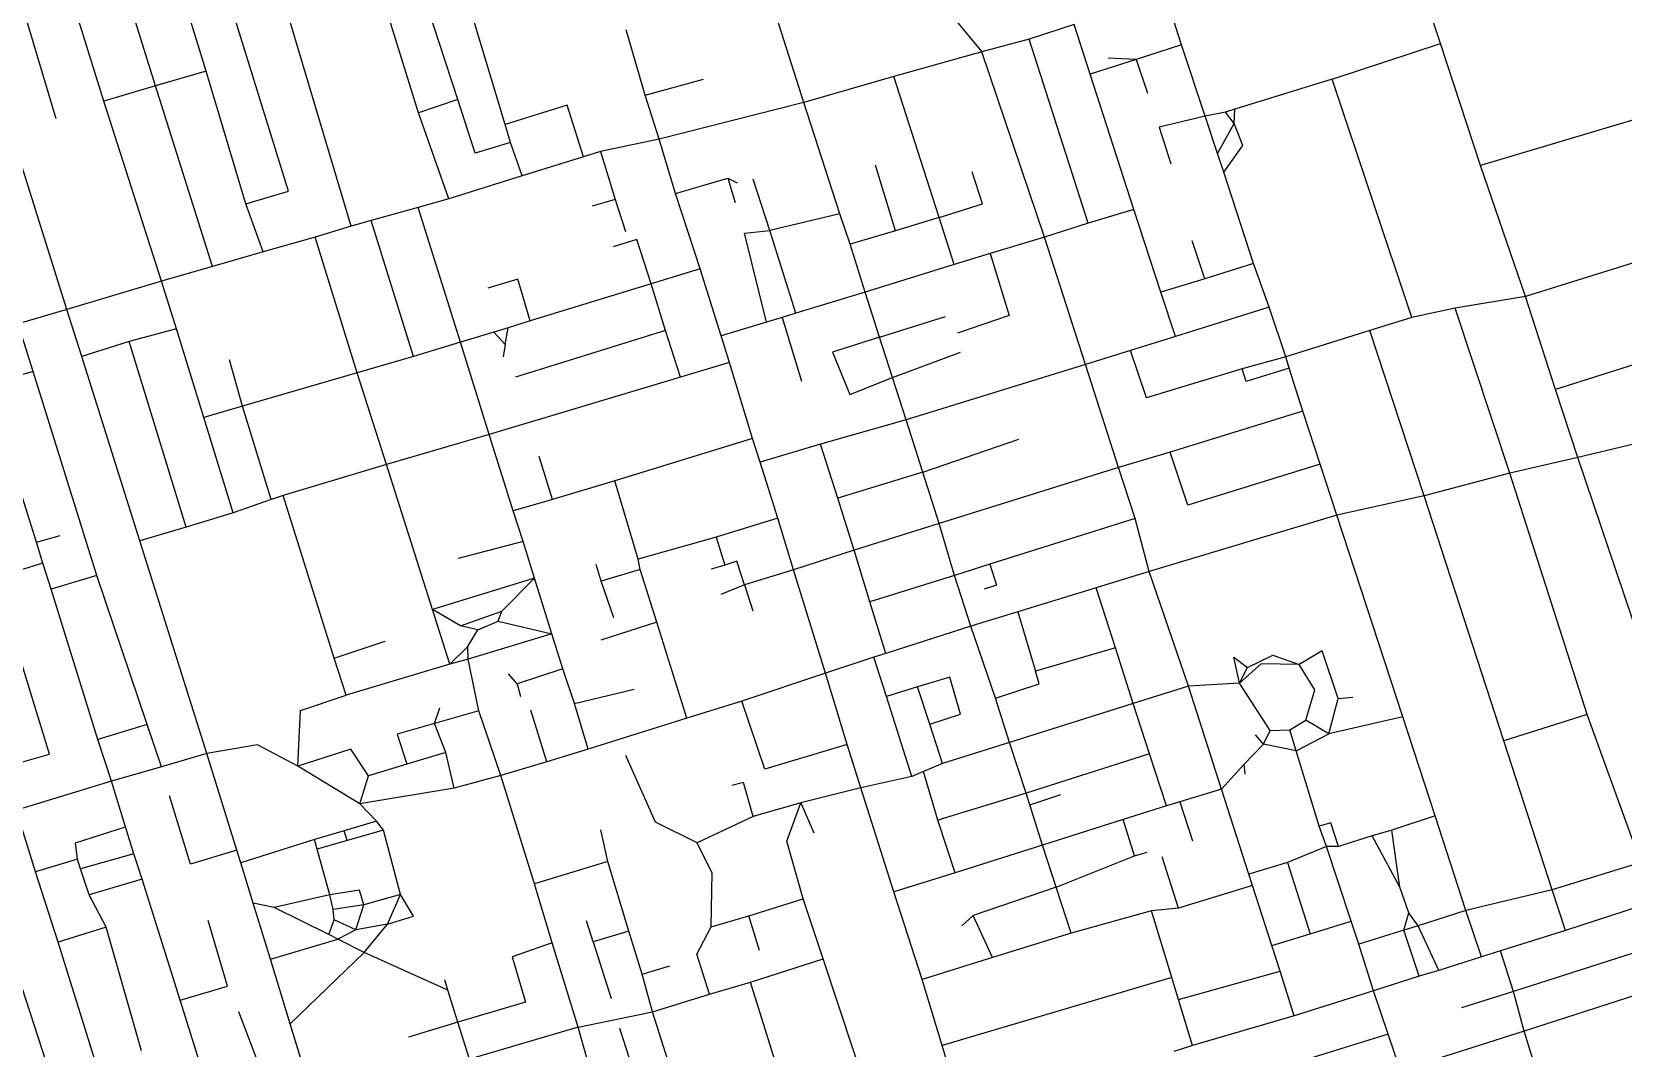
# Model space of a CAD drawing. Header units: metres. Extents: x 609554 to 651406, y 4826501 to 4857446.
# Drawn here: x 628360 to 630009, y 4834184 to 4835238 of the extents above; entities that cross this region are included whole.
import ezdxf

# ---------------------------------------------------------------- set-up
doc = ezdxf.new("R2010")
doc.units = ezdxf.units.M

msp = doc.modelspace()

# ---------------------------------------------------------------- linework, layer by layer
at = {"layer": 'ROADS'}
for points in [[(628581.5, 4835059.7), (628625.9, 4835072.8), (628527.1, 4835391.9)], [(628540.6, 4835197.1), (628484.6, 4835379.4)], [(628690.7, 4835036.6), (628589, 4835378.6)], [(629265.5, 4835375.8), (629298, 4835274), (629344.6, 4835217.3)], [(628488, 4835182.2), (628431.2, 4835363.9)], [(629159.9, 4835164.8), (629098.3, 4835359.2)], [(628434.5, 4835166.3), (628377.6, 4835348.8)], [(629820.1, 4835226), (629778.2, 4835352.6)], [(628328.9, 4835334.7), (628384.8, 4835148.2)], [(628396.2, 4834950.2), (628280, 4835320)], [(628801.5, 4835167.7), (628763.2, 4835284.5)], [(628760.5, 4835154.1), (628723.8, 4835272.4)], [(628850.5, 4835141.8), (628810.9, 4835273)], [(629551.6, 4835224.6), (629535.3, 4835275.9)], [(629440.2, 4835245.7), (629393.6, 4835230.6)], [(629456.9, 4835194.2), (629440.2, 4835245.7)], [(628995.6, 4835172.2), (628975.8, 4835240.1)], [(629393.6, 4835230.6), (629344.6, 4835217.3)], [(629454.7, 4835039.5), (629393.6, 4835230.6)], [(629344.6, 4835217.3), (629253.4, 4835191.7)], [(629409.6, 4835025.1), (629344.6, 4835217.3)], [(629504.6, 4835209.2), (629475.7, 4835210.6)], [(629551.6, 4835224.6), (629504.6, 4835209.2)], [(629576, 4835150.7), (629551.6, 4835224.6)], [(629707.9, 4835189.1), (629820.1, 4835226)], [(629861.7, 4835099.3), (629820.1, 4835226)], [(628540.6, 4835197.1), (628488, 4835182.2)], [(628581.5, 4835059.7), (628540.6, 4835197.1)], [(629504.6, 4835209.2), (629456.9, 4835194.2)], [(629502.3, 4835053.7), (629456.9, 4835194.2)], [(629504.6, 4835209.2), (629516.3, 4835174.3)], [(628488, 4835182.2), (628434.5, 4835166.3)], [(628547.1, 4834994.5), (628488, 4835182.2)], [(628995.6, 4835172.2), (629056.1, 4835189.1)], [(629253.4, 4835191.7), (629159.9, 4835164.8)], [(629300.3, 4835045.5), (629253.4, 4835191.7)], [(629707.9, 4835189.1), (629607, 4835157.7)], [(629790.5, 4834941.8), (629707.9, 4835189.1)], [(628494.3, 4834979.4), (628434.5, 4835166.3)], [(628801.5, 4835167.7), (628760.5, 4835154.1)], [(628856.1, 4835123.3), (628819.4, 4835112.1), (628801.5, 4835167.7)], [(628931.6, 4835108.4), (628914.6, 4835162), (628850.5, 4835141.8)], [(629010.1, 4835126.8), (628995.6, 4835172.2)], [(629159.9, 4835164.8), (629010.1, 4835126.8)], [(629197.3, 4835049.2), (629159.9, 4835164.8)], [(630111.9, 4835174.2), (629861.7, 4835099.3)], [(628792.1, 4835064.9), (628760.5, 4835154.1)], [(629576, 4835150.7), (629528.3, 4835139.2), (629540.4, 4835101.2)], [(629597.1, 4835154.6), (629576, 4835150.7)], [(629588.9, 4835111.7), (629576, 4835150.7)], [(629607, 4835157.7), (629597.1, 4835154.6)], [(629606.2, 4835143.1), (629597.1, 4835154.6)], [(629606.2, 4835143.1), (629607, 4835157.7)], [(628856.1, 4835123.3), (628850.5, 4835141.8)], [(629588.9, 4835111.7), (629606.2, 4835143.1)], [(629595.3, 4835092.6), (629615.1, 4835120.3), (629606.2, 4835143.1)], [(628868.2, 4835088.7), (628856.1, 4835123.3)], [(628949.4, 4835114), (628931.6, 4835108.4)], [(629010.1, 4835126.8), (628949.4, 4835114)], [(628949.4, 4835114), (628964.4, 4835064.3)], [(629026.9, 4835070.3), (629010.1, 4835126.8)], [(629595.3, 4835092.6), (629588.9, 4835111.7)], [(628931.6, 4835108.4), (628868.2, 4835088.7)], [(629255.2, 4835031.7), (629234.4, 4835099.7)], [(629908.1, 4834963.5), (629861.7, 4835099.3)], [(628868.2, 4835088.7), (628792.1, 4835064.9)], [(629026.9, 4835070.3), (629081.3, 4835086.4)], [(629081.3, 4835086.4), (629091.1, 4835081.3)], [(629081.3, 4835086.4), (629088.9, 4835061.1)], [(629124.9, 4835032.1), (629107.5, 4835085.1)], [(629300.3, 4835045.5), (629345.3, 4835059.6), (629334.5, 4835093)], [(629626.3, 4834997.9), (629595.3, 4835092.6)], [(628792.1, 4835064.9), (628760.2, 4835055.8)], [(628964.4, 4835064.3), (628940.6, 4835057.1)], [(628964.4, 4835064.3), (628975.1, 4835030.8)], [(629052.6, 4834992.2), (629026.9, 4835070.3)], [(628599.5, 4835010), (628581.5, 4835059.7)], [(628760.2, 4835055.8), (628711.4, 4835042.5)], [(628804.2, 4834916.2), (628760.2, 4835055.8)], [(629197.3, 4835049.2), (629124.9, 4835032.1)], [(629208, 4835017.7), (629197.3, 4835049.2)], [(629300.3, 4835045.5), (629255.2, 4835031.7)], [(629316, 4834996.6), (629300.3, 4835045.5)], [(629502.3, 4835053.7), (629454.7, 4835039.5)], [(629530.3, 4834968), (629502.3, 4835053.7)], [(628690.7, 4835036.6), (628653.3, 4835025)], [(628711.4, 4835042.5), (628690.7, 4835036.6)], [(628755.3, 4834901.4), (628711.4, 4835042.5)], [(629121.4, 4834937), (629098.5, 4835029.3), (629124.9, 4835032.1)], [(629151.6, 4834946.2), (629124.9, 4835032.1)], [(629255.2, 4835031.7), (629208, 4835017.7)], [(629454.7, 4835039.5), (629409.6, 4835025.1)], [(628653.3, 4835025), (628599.5, 4835010)], [(628696.9, 4834884.3), (628653.3, 4835025)], [(629001.7, 4834976.7), (628987, 4835022.5), (628962.4, 4835015.1)], [(629223.6, 4834968.1), (629208, 4835017.7)], [(629409.6, 4835025.1), (629353.1, 4835008.2)], [(629452.1, 4834893), (629409.6, 4835025.1)], [(629575.8, 4834982), (629562.8, 4835021.3)], [(630083.5, 4835018), (629908.1, 4834963.5)], [(628599.5, 4835010), (628547.1, 4834994.5)], [(629316, 4834996.6), (629223.6, 4834968.1)], [(629353.1, 4835008.2), (629316, 4834996.6)], [(629353.1, 4835008.2), (629372.9, 4834943.7), (629319.3, 4834925.4)], [(629626.3, 4834997.9), (629575.8, 4834982)], [(629642.3, 4834952.4), (629626.3, 4834997.9)], [(628494.3, 4834979.4), (628396.2, 4834950.2)], [(628547.1, 4834994.5), (628494.3, 4834979.4)], [(628509.6, 4834929.9), (628494.3, 4834979.4)], [(628876.3, 4834938.2), (628863.5, 4834981.6), (628832.3, 4834972.2)], [(629052.6, 4834992.2), (629001.7, 4834976.7)], [(629074.3, 4834922.9), (629052.6, 4834992.2)], [(629575.8, 4834982), (629530.3, 4834968)], [(629001.7, 4834976.7), (628876.3, 4834938.2)], [(629016.6, 4834928.1), (629001.7, 4834976.7)], [(629223.6, 4834968.1), (629151.6, 4834946.2)], [(629238.5, 4834921.4), (629223.6, 4834968.1)], [(629545.3, 4834921.9), (629530.3, 4834968)], [(629908.1, 4834963.5), (629835.4, 4834951.5)], [(629939.3, 4834866.9), (629908.1, 4834963.5)], [(628396.2, 4834950.2), (628345.6, 4834935.2)], [(628411.5, 4834901.3), (628396.2, 4834950.2)], [(629642.3, 4834952.4), (629545.3, 4834921.9)], [(629659.9, 4834900.8), (629642.3, 4834952.4)], [(629835.4, 4834951.5), (629790.5, 4834941.8)], [(629892, 4834780.2), (629835.4, 4834951.5)], [(628361.2, 4834885.9), (628345.6, 4834935.2)], [(628509.6, 4834929.9), (628460.5, 4834916.7)], [(628537.9, 4834838.1), (628509.6, 4834929.9)], [(628853.7, 4834931.1), (628838.7, 4834926.4)], [(628850.5, 4834913.6), (628853.7, 4834931.1)], [(628876.3, 4834938.2), (628853.7, 4834931.1)], [(629121.4, 4834937), (629074.3, 4834922.9)], [(629137.7, 4834941.9), (629121.4, 4834937)], [(629151.6, 4834946.2), (629137.7, 4834941.9)], [(629137.7, 4834941.9), (629157.6, 4834875.7)], [(629238.5, 4834921.4), (629306.9, 4834942.8)], [(629790.5, 4834941.8), (629746.9, 4834928.1)], [(628460.5, 4834916.7), (628411.5, 4834901.3)], [(628519.9, 4834724.3), (628460.5, 4834916.7)], [(628804.2, 4834916.2), (628755.3, 4834901.4)], [(628838.7, 4834926.4), (628804.2, 4834916.2)], [(628834, 4834820.4), (628804.2, 4834916.2)], [(628838.7, 4834926.4), (628850.5, 4834913.6)], [(628850.5, 4834913.6), (628848.4, 4834901.1)], [(629016.6, 4834928.1), (628861.2, 4834880)], [(629032.2, 4834880), (629016.6, 4834928.1)], [(629082.9, 4834895), (629074.3, 4834922.9)], [(629238.5, 4834921.4), (629189.7, 4834905.7), (629207.7, 4834862), (629251.9, 4834879.6)], [(629251.9, 4834879.6), (629238.5, 4834921.4)], [(629545.3, 4834921.9), (629498.7, 4834907.5)], [(629746.9, 4834928.1), (629659.9, 4834900.8)], [(629803, 4834756.7), (629746.9, 4834928.1)], [(628471.7, 4834710), (628411.5, 4834901.3)], [(628578.1, 4834849.8), (628564.6, 4834897.9)], [(628755.3, 4834901.4), (628696.9, 4834884.3)], [(629251.9, 4834879.6), (629322.3, 4834905.8)], [(629498.7, 4834907.5), (629452.1, 4834893)], [(629614.3, 4834888.5), (629515.2, 4834858.3), (629498.7, 4834907.5)], [(629659.9, 4834900.8), (629614.3, 4834888.5)], [(629663.1, 4834889.3), (629659.9, 4834900.8)], [(630035.2, 4834897.6), (629939.3, 4834866.9)], [(628361.2, 4834885.9), (628313, 4834871.9)], [(628427.2, 4834674.3), (628361.2, 4834885.9)], [(628696.9, 4834884.3), (628578.1, 4834849.8)], [(628727.5, 4834789.3), (628696.9, 4834884.3)], [(629082.9, 4834895), (629032.2, 4834880)], [(629106.7, 4834816.4), (629082.9, 4834895)], [(629452.1, 4834893), (629266, 4834835.7)], [(629486.3, 4834786.1), (629452.1, 4834893)], [(629663.1, 4834889.3), (629618.5, 4834875.2), (629614.3, 4834888.5)], [(629677.4, 4834844.5), (629663.1, 4834889.3)], [(628364.5, 4834708.6), (628313, 4834871.9)], [(629032.2, 4834880), (628834, 4834820.4)], [(629266, 4834835.7), (629251.9, 4834879.6)], [(629962.5, 4834796.5), (629939.3, 4834866.9)], [(628578.1, 4834849.8), (628537.9, 4834838.1)], [(628607.9, 4834753.1), (628578.1, 4834849.8)], [(628568.4, 4834739), (628537.9, 4834838.1)], [(629266, 4834835.7), (629177.5, 4834810.2)], [(629283.4, 4834781.2), (629266, 4834835.7)], [(629677.4, 4834844.5), (629539.7, 4834802.2)], [(629695.3, 4834789.6), (629677.4, 4834844.5)], [(628834, 4834820.4), (628727.5, 4834789.3)], [(628858.9, 4834741.1), (628834, 4834820.4)], [(629106.7, 4834816.4), (628964.1, 4834772.2)], [(629114.9, 4834791.6), (629106.7, 4834816.4)], [(629283.4, 4834781.2), (629382.9, 4834815.5)], [(630059.4, 4834819.7), (629962.5, 4834796.5)], [(629177.5, 4834810.2), (629114.9, 4834791.6)], [(629195.3, 4834754.2), (629177.5, 4834810.2)], [(629539.7, 4834802.2), (629486.3, 4834786.1)], [(629695.3, 4834789.6), (629558.1, 4834747.1), (629539.7, 4834802.2)], [(628727.5, 4834789.3), (628620.2, 4834757)], [(628775.2, 4834638.8), (628727.5, 4834789.3)], [(628899.5, 4834752.8), (628885.8, 4834797.4)], [(629133, 4834733.7), (629114.9, 4834791.6)], [(629486.3, 4834786.1), (629300.3, 4834728.2)], [(629503.5, 4834733.1), (629486.3, 4834786.1)], [(629712.7, 4834736.8), (629695.3, 4834789.6)], [(629962.5, 4834796.5), (629892, 4834780.2)], [(630026.4, 4834607.3), (629962.5, 4834796.5)], [(628964.1, 4834772.2), (628899.5, 4834752.8)], [(628988.3, 4834691.2), (628964.1, 4834772.2)], [(629283.4, 4834781.2), (629195.3, 4834754.2)], [(629300.3, 4834728.2), (629283.4, 4834781.2)], [(629892, 4834780.2), (629803, 4834756.7)], [(629972, 4834529.8), (629892, 4834780.2)], [(628607.9, 4834753.1), (628568.4, 4834739)], [(628620.2, 4834757), (628607.9, 4834753.1)], [(628673.1, 4834588.5), (628620.2, 4834757)], [(628899.5, 4834752.8), (628858.9, 4834741.1)], [(629212.4, 4834700.3), (629195.3, 4834754.2)], [(629803, 4834756.7), (629712.7, 4834736.8)], [(629885.7, 4834502.7), (629803, 4834756.7)], [(628568.4, 4834739), (628519.9, 4834724.3)], [(628869.2, 4834709.5), (628858.9, 4834741.1)], [(629133, 4834733.7), (629069.2, 4834713.8)], [(629149.5, 4834679.9), (629133, 4834733.7)], [(629503.5, 4834733.1), (629352.8, 4834685.8)], [(629518, 4834678.2), (629503.5, 4834733.1)], [(629712.7, 4834736.8), (629518, 4834678.2)], [(629781.1, 4834527.4), (629712.7, 4834736.8)], [(628364.5, 4834708.6), (628389.2, 4834715.6)], [(628519.9, 4834724.3), (628471.7, 4834710)], [(629300.3, 4834728.2), (629212.4, 4834700.3)], [(629316.4, 4834674), (629300.3, 4834728.2)], [(628371.1, 4834687.1), (628364.5, 4834708.6)], [(628541.3, 4834489.6), (628471.7, 4834710)], [(628869.2, 4834709.5), (628801.8, 4834691.6)], [(628881, 4834671.3), (628869.2, 4834709.5)], [(629069.2, 4834713.8), (628988.3, 4834691.2)], [(629069.2, 4834713.8), (629078, 4834685)], [(629212.4, 4834700.3), (629149.5, 4834679.9)], [(629228.6, 4834646.8), (629212.4, 4834700.3)], [(628371.1, 4834687.1), (628321.8, 4834671.6)], [(628379.8, 4834659.9), (628371.1, 4834687.1)], [(628949.9, 4834668.2), (628944.8, 4834685.6)], [(628990.4, 4834680.5), (628988.3, 4834691.2)], [(629078, 4834685), (629063.9, 4834680.7)], [(629098.4, 4834664.5), (629090.7, 4834688.9), (629078, 4834685)], [(629352.8, 4834685.8), (629316.4, 4834674)], [(629352.8, 4834685.8), (629359.8, 4834664), (629347, 4834659.9)], [(628329.8, 4834474.9), (628378, 4834488.7), (628321.8, 4834671.6)], [(628427.2, 4834674.3), (628379.8, 4834659.9)], [(628479.3, 4834519.6), (628427.2, 4834674.3)], [(628881, 4834671.3), (628775.2, 4834638.8)], [(628847.1, 4834637.3), (628881, 4834671.3)], [(628898.7, 4834613.5), (628881, 4834671.3)], [(628990.4, 4834680.5), (628949.9, 4834668.2)], [(628963.1, 4834630.3), (628949.9, 4834668.2)], [(629007.6, 4834625.7), (628990.4, 4834680.5)], [(629149.5, 4834679.9), (629098.4, 4834664.5)], [(629182.5, 4834572.7), (629149.5, 4834679.9)], [(629316.4, 4834674), (629228.6, 4834646.8)], [(629333.2, 4834621.7), (629316.4, 4834674)], [(629518, 4834678.2), (629463.2, 4834661.3)], [(629559, 4834559.2), (629518, 4834678.2)], [(628428.1, 4834504.2), (628379.8, 4834659.9)], [(629098.4, 4834664.5), (629074, 4834654.3)], [(629098.4, 4834664.5), (629107.1, 4834637.4)], [(629463.2, 4834661.3), (629382, 4834636.6)], [(629483, 4834599), (629463.2, 4834661.3)], [(628793.2, 4834582.1), (628775.2, 4834638.8)], [(628804.2, 4834621.8), (628775.2, 4834638.8)], [(628804.2, 4834621.8), (628847.1, 4834637.3)], [(628843.3, 4834626.9), (628847.1, 4834637.3)], [(629245.2, 4834593.2), (629228.6, 4834646.8)], [(629382, 4834636.6), (629333.2, 4834621.7)], [(629382, 4834636.6), (629400.1, 4834574.8)], [(628822, 4834617.9), (628804.2, 4834621.8)], [(628811.8, 4834600.6), (628822, 4834617.9)], [(628822, 4834617.9), (628843.3, 4834626.9)], [(628843.3, 4834626.9), (628898.7, 4834613.5)], [(629007.6, 4834625.7), (628949.6, 4834607)], [(629038.9, 4834526.3), (629007.6, 4834625.7)], [(629333.2, 4834621.7), (629245.2, 4834593.2)], [(629358.7, 4834547), (629333.2, 4834621.7)], [(628673.1, 4834588.5), (628726.1, 4834606.1)], [(628793.2, 4834582.1), (628811.8, 4834600.6)], [(628812, 4834587.4), (628811.8, 4834600.6)], [(628898.7, 4834613.5), (628812, 4834587.4)], [(628910.3, 4834577.4), (628898.7, 4834613.5)], [(628685.7, 4834550.1), (628673.1, 4834588.5)], [(628812, 4834587.4), (628793.2, 4834582.1)], [(628823.3, 4834533.9), (628812, 4834587.4)], [(629232.7, 4834589.4), (629182.5, 4834572.7)], [(629245.2, 4834593.2), (629232.7, 4834589.4)], [(629245.6, 4834548.8), (629232.7, 4834589.4)], [(629483, 4834599), (629400.1, 4834574.8)], [(629501.3, 4834541.4), (629483, 4834599)], [(629611.6, 4834562.6), (629605.7, 4834589.6), (629620.1, 4834578.7)], [(629620.1, 4834578.7), (629646.3, 4834591.6), (629673.7, 4834581.7)], [(629714.1, 4834546.5), (629697.5, 4834596), (629673.7, 4834581.7)], [(628793.2, 4834582.1), (628685.7, 4834550.1)], [(628862.8, 4834561.7), (628853.8, 4834572)], [(628910.3, 4834577.4), (628862.8, 4834561.7)], [(628922.2, 4834541.3), (628910.3, 4834577.4)], [(629182.5, 4834572.7), (629095.7, 4834543.7)], [(629205.1, 4834498.9), (629182.5, 4834572.7)], [(629290.7, 4834519.9), (629322.5, 4834530.3), (629311.5, 4834568.8), (629277.8, 4834558.5)], [(629358.7, 4834547), (629403.9, 4834561.8), (629400.1, 4834574.8)], [(629673.7, 4834581.7), (629634.3, 4834582.6), (629611.6, 4834562.6)], [(629611.6, 4834562.6), (629620.1, 4834578.7)], [(629680.5, 4834524), (629689.9, 4834555.6), (629673.7, 4834581.7)], [(628862.8, 4834561.7), (628866.4, 4834548.8)], [(628922.2, 4834541.3), (628984, 4834556.4)], [(629277.8, 4834558.5), (629245.6, 4834548.8)], [(629290.7, 4834519.9), (629277.8, 4834558.5)], [(629559, 4834559.2), (629501.3, 4834541.4)], [(629611.6, 4834562.6), (629559, 4834559.2)], [(629593.1, 4834452.6), (629559, 4834559.2)], [(629643.5, 4834513.4), (629611.6, 4834562.6)], [(628635.6, 4834476.2), (628638.3, 4834534.1), (628685.7, 4834550.1)], [(628777.2, 4834520.6), (628782.8, 4834536.8)], [(628823.3, 4834533.9), (628777.2, 4834520.6)], [(628846.1, 4834466.7), (628823.3, 4834533.9)], [(628893.5, 4834480.9), (628877.1, 4834534.5)], [(628936.5, 4834494), (628922.2, 4834541.3)], [(629095.7, 4834543.7), (629038.9, 4834526.3)], [(629205.1, 4834498.9), (629119.7, 4834473.4), (629095.7, 4834543.7)], [(629272.1, 4834465.8), (629245.6, 4834548.8)], [(629373.4, 4834500.8), (629358.7, 4834547)], [(629501.3, 4834541.4), (629373.4, 4834500.8)], [(629518.3, 4834489.1), (629501.3, 4834541.4)], [(629704.4, 4834509.9), (629714.1, 4834546.5)], [(629714.1, 4834546.5), (629729.3, 4834547.8)], [(628479.3, 4834519.6), (628428.1, 4834504.2)], [(628494.2, 4834475.6), (628479.3, 4834519.6)], [(628777.2, 4834520.6), (628738.6, 4834509.6), (628748.4, 4834478.4)], [(628789, 4834490.5), (628777.2, 4834520.6)], [(629038.9, 4834526.3), (628936.5, 4834494)], [(629303.8, 4834479.1), (629290.7, 4834519.9)], [(629664, 4834513.9), (629680.5, 4834524)], [(629704.4, 4834509.9), (629680.5, 4834524)], [(629781.1, 4834527.4), (629704.4, 4834509.9)], [(629814.4, 4834425), (629781.1, 4834527.4)], [(629972, 4834529.8), (629885.7, 4834502.7)], [(630027.9, 4834376.5), (629972, 4834529.8)], [(628442.4, 4834460.8), (628428.1, 4834504.2)], [(629636.5, 4834499.3), (629628.3, 4834508.8)], [(629636.5, 4834499.3), (629643.5, 4834513.4)], [(629643.5, 4834513.4), (629664, 4834513.9)], [(629670.3, 4834492.3), (629664, 4834513.9)], [(629670.3, 4834492.3), (629704.4, 4834509.9)], [(629935.9, 4834348), (629885.7, 4834502.7)], [(628541.3, 4834489.6), (628494.2, 4834475.6)], [(628635.6, 4834476.2), (628593.6, 4834498.4), (628541.3, 4834489.6)], [(628572.2, 4834389.4), (628541.3, 4834489.6)], [(628708.6, 4834466.4), (628690.4, 4834494.1), (628635.6, 4834476.2)], [(628789, 4834490.5), (628748.4, 4834478.4)], [(628797.5, 4834453.7), (628789, 4834490.5)], [(628936.5, 4834494), (628893.5, 4834480.9)], [(629049.6, 4834396.9), (629006.4, 4834418.3), (628975.7, 4834487.3)], [(629219, 4834453.8), (629205.1, 4834498.9)], [(629373.4, 4834500.8), (629303.8, 4834479.1)], [(629390.6, 4834448.2), (629373.4, 4834500.8)], [(629518.3, 4834489.1), (629390.6, 4834448.2)], [(629535.9, 4834435.1), (629518.3, 4834489.1)], [(629616.7, 4834478.5), (629636.5, 4834499.3)], [(629670.3, 4834492.3), (629636.5, 4834499.3)], [(629694.3, 4834414), (629670.3, 4834492.3)], [(628494.2, 4834475.6), (628442.4, 4834460.8)], [(628699.9, 4834437.2), (628635.6, 4834476.2)], [(628748.4, 4834478.4), (628708.6, 4834466.4)], [(628893.5, 4834480.9), (628846.1, 4834466.7)], [(629284.2, 4834471), (629272.1, 4834465.8)], [(629303.8, 4834479.1), (629284.2, 4834471)], [(629299.1, 4834420.2), (629284.2, 4834471)], [(629593.1, 4834452.6), (629616.7, 4834478.5)], [(629617.7, 4834468.2), (629616.7, 4834478.5)], [(628442.4, 4834460.8), (628343.8, 4834430.8)], [(628456.8, 4834413.5), (628442.4, 4834460.8)], [(628699.9, 4834437.2), (628708.6, 4834466.4)], [(628797.5, 4834453.7), (628699.9, 4834437.2)], [(628846.1, 4834466.7), (628797.5, 4834453.7)], [(628880.7, 4834354.2), (628846.1, 4834466.7)], [(629107.4, 4834424.2), (629097.5, 4834459.5), (629085.4, 4834456.3)], [(629219, 4834453.8), (629156.8, 4834438.3)], [(629272.1, 4834465.8), (629219, 4834453.8)], [(629253.4, 4834346), (629219, 4834453.8)], [(629593.1, 4834452.6), (629549.8, 4834439.3)], [(629621.5, 4834364.3), (629593.1, 4834452.6)], [(628572.2, 4834389.4), (628524.3, 4834374.7), (628502.4, 4834445.6)], [(628717.2, 4834419.2), (628699.9, 4834437.2)], [(629156.8, 4834438.3), (629107.4, 4834424.2)], [(629159.2, 4834338.6), (629142.6, 4834398.7), (629156.8, 4834438.3)], [(629156.8, 4834438.3), (629170.4, 4834407.1)], [(629390.6, 4834448.2), (629299.1, 4834420.2)], [(629394.3, 4834436.4), (629390.6, 4834448.2)], [(629394.3, 4834436.4), (629426.6, 4834447)], [(629407.5, 4834394.5), (629394.3, 4834436.4)], [(629535.9, 4834435.1), (629491.1, 4834421.2)], [(629549.8, 4834439.3), (629535.9, 4834435.1)], [(629549.8, 4834439.3), (629562.9, 4834398.8)], [(628363.7, 4834366.8), (628343.8, 4834430.8)], [(628717.2, 4834419.2), (628683.4, 4834409.4)], [(628724.3, 4834410.1), (628717.2, 4834419.2)], [(629107.4, 4834424.2), (629049.6, 4834396.9)], [(629316.9, 4834365.9), (629299.1, 4834420.2)], [(629491.1, 4834421.2), (629407.5, 4834394.5)], [(629503, 4834383.4), (629491.1, 4834421.2)], [(629814.4, 4834425), (629769.6, 4834410.1)], [(629846.3, 4834326.8), (629814.4, 4834425)], [(628450.4, 4834090.6), (628404.7, 4834077.2), (628294.5, 4834415.9)], [(628407.2, 4834380), (628404.9, 4834396.9), (628456.8, 4834413.5)], [(628465.6, 4834385.5), (628456.8, 4834413.5)], [(628683.4, 4834409.4), (628652.8, 4834400.2)], [(628686.5, 4834399.3), (628683.4, 4834409.4)], [(628724.3, 4834410.1), (628686.5, 4834399.3)], [(628742, 4834343.3), (628724.3, 4834410.1)], [(628956.8, 4834377.4), (628949.6, 4834410.3)], [(629714.2, 4834393.2), (629706.4, 4834417.6), (629694.3, 4834414)], [(629701.9, 4834393.2), (629694.3, 4834414)], [(629749.4, 4834404.2), (629714.2, 4834393.2)], [(629769.6, 4834410.1), (629749.4, 4834404.2)], [(629777.8, 4834350.7), (629749.4, 4834404.2)], [(629777.8, 4834350.7), (629769.6, 4834410.1)], [(628465.6, 4834385.5), (628410.1, 4834369.8)], [(628474, 4834359.2), (628465.6, 4834385.5)], [(628576.4, 4834376.1), (628572.2, 4834389.4)], [(628652.8, 4834400.2), (628576.4, 4834376.1)], [(628655.7, 4834390.4), (628652.8, 4834400.2)], [(628686.5, 4834399.3), (628655.7, 4834390.4)], [(628668.8, 4834343), (628655.7, 4834390.4)], [(629064.1, 4834309.6), (629065, 4834365.4), (629049.6, 4834396.9)], [(629407.5, 4834394.5), (629316.9, 4834365.9)], [(629421.6, 4834350.7), (629407.5, 4834394.5)], [(629503, 4834383.4), (629516, 4834387.2)], [(629701.9, 4834393.2), (629661.5, 4834376.5)], [(629714.2, 4834393.2), (629701.9, 4834393.2)], [(629727.6, 4834315.7), (629701.9, 4834393.2)], [(628407.2, 4834380), (628363.7, 4834366.8)], [(628410.1, 4834369.8), (628407.2, 4834380)], [(628419.1, 4834342.8), (628410.1, 4834369.8)], [(628589.3, 4834334.3), (628576.4, 4834376.1)], [(628956.8, 4834377.4), (628880.7, 4834354.2)], [(628978.8, 4834305.1), (628956.8, 4834377.4)], [(629421.6, 4834350.7), (629503, 4834383.4)], [(629548.3, 4834329), (629531.5, 4834382.3)], [(629661.5, 4834376.5), (629621.5, 4834364.3)], [(629661.5, 4834376.5), (629685.1, 4834302.3)], [(630027.9, 4834376.5), (629935.9, 4834348)], [(628387.2, 4834293.7), (628363.7, 4834366.8)], [(628474, 4834359.2), (628419.1, 4834342.8)], [(628513.5, 4834233.6), (628474, 4834359.2)], [(628899.2, 4834293.2), (628880.7, 4834354.2)], [(629316.9, 4834365.9), (629253.4, 4834346)], [(629625.1, 4834352.5), (629548.3, 4834329)], [(629625.1, 4834352.5), (629621.5, 4834364.3)], [(629645.2, 4834290.4), (629625.1, 4834352.5)], [(628436.8, 4834309.3), (628419.1, 4834342.8)], [(628668.8, 4834343), (628610.9, 4834329.9)], [(628703.9, 4834332.6), (628699.6, 4834347.7), (628668.8, 4834343)], [(628672.3, 4834327.6), (628668.8, 4834343)], [(628742, 4834343.3), (628703.9, 4834332.6)], [(628728.5, 4834312.5), (628742, 4834343.3)], [(628728.5, 4834312.5), (628755.4, 4834320.8), (628742, 4834343.3)], [(629102.9, 4834321.3), (629159.2, 4834338.6)], [(629180.2, 4834276.4), (629159.2, 4834338.6)], [(629282.7, 4834255.1), (629253.4, 4834346)], [(629421.6, 4834350.7), (629335.7, 4834321.6)], [(629437.2, 4834303.2), (629421.6, 4834350.7)], [(629787.3, 4834324.4), (629777.8, 4834350.7)], [(629935.9, 4834348), (629846.3, 4834326.8)], [(629949.5, 4834305.8), (629935.9, 4834348)], [(630041.9, 4834336), (629949.5, 4834305.8)], [(628607.1, 4834276.1), (628589.3, 4834334.3)], [(628610.9, 4834329.9), (628589.3, 4834334.3)], [(628667.5, 4834301.6), (628610.9, 4834329.9)], [(628703.9, 4834332.6), (628672.3, 4834327.6)], [(628673.3, 4834316.9), (628672.3, 4834327.6)], [(628695.7, 4834306.7), (628703.9, 4834332.6)], [(629064.1, 4834309.6), (629102.9, 4834321.3)], [(629114.1, 4834285.3), (629102.9, 4834321.3)], [(629335.7, 4834321.6), (629323.8, 4834310.8)], [(629355.8, 4834277.9), (629335.7, 4834321.6)], [(629520.4, 4834326.2), (629437.2, 4834303.2)], [(629548.3, 4834329), (629520.4, 4834326.2)], [(629541.4, 4834257.2), (629520.4, 4834326.2)], [(629781.9, 4834306.4), (629787.3, 4834324.4)], [(629797, 4834310.9), (629787.3, 4834324.4)], [(629846.3, 4834326.8), (629797, 4834310.9)], [(629862.6, 4834278.5), (629846.3, 4834326.8)], [(628436.8, 4834309.3), (628387.2, 4834293.7)], [(628473.5, 4834181.1), (628436.8, 4834309.3)], [(628513.5, 4834233.6), (628562.6, 4834248.3), (628542.5, 4834316.3)], [(628667.5, 4834301.6), (628673.3, 4834316.9)], [(628695.7, 4834306.7), (628673.3, 4834316.9)], [(628695.7, 4834306.7), (628677.1, 4834297)], [(628728.5, 4834312.5), (628695.7, 4834306.7)], [(628704.2, 4834283.2), (628728.5, 4834312.5)], [(628941.8, 4834294.3), (628934.7, 4834316.1)], [(628978.8, 4834305.1), (628941.8, 4834294.3)], [(628992.3, 4834260.6), (628978.8, 4834305.1)], [(629062.2, 4834240), (629049.3, 4834281.3), (629064.1, 4834309.6)], [(629437.2, 4834303.2), (629355.8, 4834277.9)], [(629685.1, 4834302.3), (629727.6, 4834315.7)], [(629735.3, 4834291.8), (629727.6, 4834315.7)], [(629781.9, 4834306.4), (629735.3, 4834291.8)], [(629797, 4834310.9), (629781.9, 4834306.4)], [(629798, 4834258.4), (629781.9, 4834306.4)], [(629818.2, 4834264.5), (629797, 4834310.9)], [(629949.5, 4834305.8), (629882.2, 4834284.7)], [(628426.4, 4834167.2), (628387.2, 4834293.7)], [(628607.1, 4834276.1), (628677.1, 4834297)], [(628677.1, 4834297), (628667.5, 4834301.6)], [(628704.2, 4834283.2), (628677.1, 4834297)], [(628899.2, 4834293.2), (628857.7, 4834278.6), (628871.5, 4834231.5), (628801.3, 4834211)], [(628926, 4834205.7), (628899.2, 4834293.2)], [(628941.8, 4834294.3), (628960.4, 4834235.4)], [(629645.2, 4834290.4), (629685.1, 4834302.3)], [(629653.8, 4834263.6), (629645.2, 4834290.4)], [(629750.5, 4834243.3), (629735.3, 4834291.8)], [(630056.4, 4834294.1), (629895.9, 4834242.8)], [(628627.6, 4834209), (628607.1, 4834276.1)], [(628627.6, 4834209), (628704.2, 4834283.2)], [(628791.1, 4834243.9), (628704.2, 4834283.2)], [(629104.7, 4834252.4), (629180.2, 4834276.4)], [(629227.8, 4834132.4), (629180.2, 4834276.4)], [(629355.8, 4834277.9), (629282.7, 4834255.1)], [(629862.6, 4834278.5), (629818.2, 4834264.5)], [(629882.2, 4834284.7), (629862.6, 4834278.5)], [(629895.9, 4834242.8), (629882.2, 4834284.7)], [(628791.1, 4834243.9), (628787.8, 4834254.8)], [(628992.3, 4834260.6), (629021.3, 4834269.3)], [(629003.3, 4834221.7), (628992.3, 4834260.6)], [(629303.4, 4834186.8), (629282.7, 4834255.1)], [(629541.4, 4834257.2), (629303.4, 4834186.8)], [(629548.6, 4834234.5), (629541.4, 4834257.2)], [(629548.6, 4834234.5), (629653.8, 4834263.6)], [(629668.4, 4834217.5), (629653.8, 4834263.6)], [(629798, 4834258.4), (629750.5, 4834243.3)], [(629818.2, 4834264.5), (629798, 4834258.4)], [(628801.3, 4834211), (628791.1, 4834243.9)], [(629003.3, 4834221.7), (629062.2, 4834240)], [(629062.2, 4834240), (629104.7, 4834252.4)], [(629152.1, 4834100.4), (629104.7, 4834252.4)], [(629750.5, 4834243.3), (629668.4, 4834217.5)], [(629765.9, 4834198.4), (629750.5, 4834243.3)], [(629895.9, 4834242.8), (629841.7, 4834225.7)], [(629906.7, 4834201.4), (629895.9, 4834242.8)], [(630024.7, 4834239.5), (629906.7, 4834201.4)], [(628551.1, 4834113.3), (628513.5, 4834233.6)], [(628622.7, 4834094.4), (628574.3, 4834221.6)], [(628926, 4834205.7), (629003.3, 4834221.7)], [(629035.3, 4834120.4), (629003.3, 4834221.7)], [(629563.1, 4834186.6), (629548.6, 4834234.5)], [(628654, 4834122.2), (628627.6, 4834209)], [(628801.3, 4834211), (628750.4, 4834195.3)], [(628813.5, 4834172.6), (628801.3, 4834211)], [(628926, 4834205.7), (628813.5, 4834172.6)], [(628938.5, 4834161.4), (628926, 4834205.7)], [(628999.5, 4834110.8), (628969.2, 4834204.1)], [(629668.4, 4834217.5), (629563.1, 4834186.6)], [(629765.9, 4834198.4), (629557.5, 4834133.9)], [(629778.6, 4834160.6), (629765.9, 4834198.4)], [(629906.7, 4834201.4), (629778.6, 4834160.6)], [(629918.5, 4834163.4), (629906.7, 4834201.4)], [(629326.5, 4834110), (629303.4, 4834186.8)], [(629563.1, 4834186.6), (629543.5, 4834180.5)]]:
    msp.add_lwpolyline(points, dxfattribs=at)

doc.saveas('drawing.dxf')
